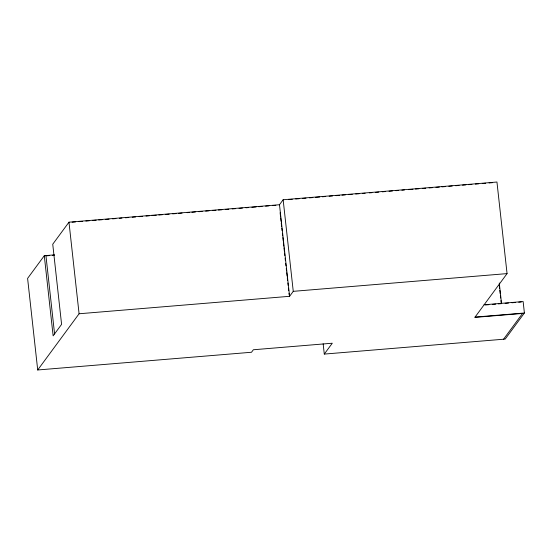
<?xml version="1.0" encoding="UTF-8"?>
<svg xmlns="http://www.w3.org/2000/svg" width="552" height="552" viewBox="0 0 552 552"><rect width="100%" height="100%" fill="white"/><g stroke="black" fill="none" stroke-linecap="round" stroke-linejoin="round"><path stroke-width="0.83" d="M54.482 254.872L44.284 255.721L27.6 278.394L37.708 369.978L251.519 352.252L253.347 349.761L332.29 343.22L324.286 354.087L505.197 339.087L524.4 312.998L523.137 301.551L484.007 304.794M503.555 339.225L522.53 313.446L474.83 317.4L507.06 273.606L496.952 182.022L283.148 199.748L279.491 204.723L68.972 222.18L52.744 244.225L61.589 324.362L53.137 335.857L44.284 255.721M37.708 369.978L79.088 313.764L68.972 222.18M79.088 313.764L289.6 296.307L293.257 291.339L283.148 199.748M288.848 199.569L292.277 199.286M295.706 199.003L299.136 198.72M302.565 198.43L305.994 198.147M309.424 197.864L312.853 197.582M315.427 197.368L319.712 197.009M322.285 196.795L325.714 196.512M329.144 196.229L332.573 195.946M336.002 195.663L339.432 195.373M342.005 195.16L345.435 194.877M348.864 194.594L352.293 194.311M355.723 194.028L359.152 193.738M362.581 193.455L365.148 193.241M369.357 192.896L371.924 192.682M375.346 192.4L378.769 192.117M382.184 191.827L385.606 191.544M389.029 191.261L392.451 190.978M395.867 190.695L398.434 190.481M401.856 190.198L404.423 189.985M408.673 189.633L412.924 189.281M415.477 189.067L418.878 188.791M422.28 188.508L425.689 188.225M429.09 187.942L432.492 187.659M435.921 187.376L439.351 187.093M441.924 186.88L445.354 186.59M448.783 186.307L452.212 186.024M455.642 185.741L459.071 185.458M462.5 185.168L465.929 184.885M468.503 184.672L471.932 184.389M475.362 184.106L478.791 183.823M482.22 183.533L485.65 183.25M489.079 182.967L492.508 182.684M72.105 222.208L75.541 221.925M78.984 221.642L82.42 221.352M85.857 221.069L89.293 220.786M92.729 220.496L96.165 220.213M98.739 220L102.175 219.717M105.611 219.427L109.055 219.144M112.491 218.861L115.927 218.578M119.363 218.288L121.937 218.075M125.373 217.792L128.809 217.509M132.245 217.219L135.682 216.936M139.125 216.653L142.561 216.363M145.997 216.08L149.433 215.797M152.007 215.584L156.306 215.225M158.879 215.011L162.316 214.728M165.752 214.445L169.188 214.155M172.631 213.872L176.067 213.589M178.641 213.376L182.077 213.093M187.162 212.665L189.37 212.485M191.937 212.272L195.36 211.989M198.782 211.706L202.211 211.423M205.634 211.133L209.056 210.85M212.485 210.567L215.908 210.284M218.475 210.07L221.897 209.788M225.326 209.505L228.749 209.222M232.171 208.939L235.6 208.649M239.023 208.366L242.445 208.083M245.875 207.8L248.441 207.587M251.864 207.304L256.142 206.945M258.715 206.738L262.138 206.448M265.56 206.165L268.99 205.882M272.412 205.599L275.834 205.316M46.561 255.824L49.121 255.61M52.544 255.328L54.255 255.183M293.257 291.339L507.06 273.606M485.491 304.966L488.899 304.683M492.308 304.4L495.71 304.117M498.27 303.904L501.671 303.621M505.08 303.338L508.489 303.055M511.897 302.772L515.299 302.489M518.707 302.206L521.26 301.999M475.058 317.089L524.4 312.998M499.27 282.997L501.526 303.455M499.243 285.163L499.622 288.586M499.815 290.297L500.188 293.726M500.381 295.437L500.664 298.004M500.947 300.571L501.23 303.138M323.155 343.82L324.286 354.087M279.491 204.723L289.6 296.307M280.112 212.741L280.492 216.17M280.678 217.881L281.058 221.311M281.244 223.022L281.623 226.444M281.817 228.162L282.1 230.729M282.382 233.303L282.665 235.87M282.852 237.581L283.231 241.01M283.424 242.721L283.797 246.151M283.99 247.862L284.37 251.291M284.556 253.002L284.839 255.576M285.122 258.143L285.405 260.716M285.695 263.283L285.977 265.857M286.26 268.424L286.543 270.991M286.729 272.709L287.109 276.131M287.302 277.849L287.585 280.416M287.868 282.99L288.151 285.556M288.434 288.13L288.717 290.697M289 293.264L289.193 294.982M45.933 255.583L54.593 334.015"/></g></svg>
